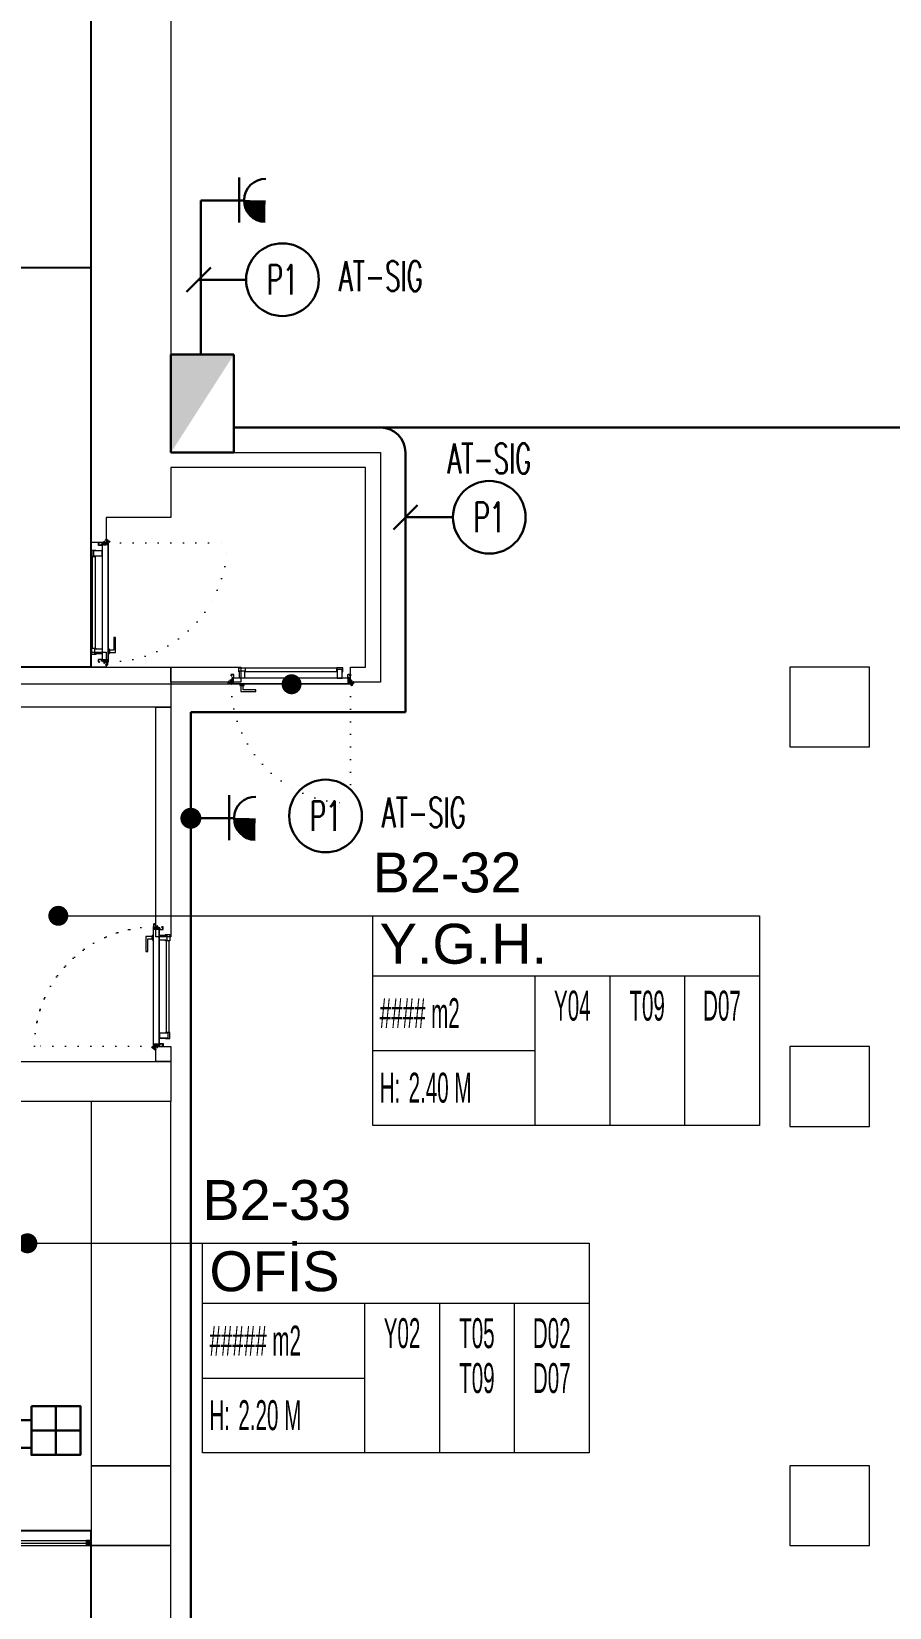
# Model space of a CAD drawing. Header units: metres. Extents: x -13194 to 152406, y -14653 to 29421.
# Drawn here: x 9080 to 9940, y 1538 to 3117 of the extents above; entities that cross this region are included whole.
import ezdxf
from ezdxf.enums import TextEntityAlignment as Align

# ---------------------------------------------------------------- set-up
doc = ezdxf.new("R2010")
doc.units = ezdxf.units.M
doc.header["$LTSCALE"] = 100
doc.header["$MEASUREMENT"] = 0
doc.linetypes.add('DOT2', pattern=[0.125, 0, -0.125])
doc.linetypes.add('HIDDEN', pattern=[0.375, 0.25, -0.125])
doc.layers.get('0').update_dxf_attribs({"color": 9, "lineweight": 9})
for name, color, linetype, lineweight in [('00', 9, 'Continuous', 9), ('01', 9, 'Continuous', 9), ('06D', 9, 'Continuous', 9), ('10', 9, 'Continuous', 9), ('14', 9, 'Continuous', 9), ('15', 9, 'Continuous', 9), ('20', 9, 'DOT2', 9), ('21_mahal200', 9, 'Continuous', 9), ('30H', 8, 'Continuous', 9), ('E-AYDINLATMA VE PRİZ PANOSU', 7, 'Continuous', 30), ('E-DUVARA MONTE PRİZ KUTUSU', 7, 'Continuous', 30), ('E-ETANŞ PRİZ', 7, 'Continuous', 30), ('E-KABLO', 7, 'Continuous', 30), ('E-LINYE', 7, 'Continuous', 30)]:
    doc.layers.add(name, color=color, linetype=linetype, lineweight=lineweight)
doc.styles.add('Arial', font='arial.ttf', dxfattribs={"height": 2.5})
doc.styles.add('E-YAZI', font='txttw.shx')
doc.styles.add('MuuM_TEXT-STANDART', font='ARIALN.TTF')
doc.dimstyles.new('MuuM_DIM200', dxfattribs={"dimscale": 20, "dimtxt": 2, "dimasz": 1, "dimexe": 1, "dimexo": 1, "dimgap": 1, "dimtad": 1, "dimdec": 1, "dimrnd": 0.5, "dimdsep": 46, "dimtxsty": 'MuuM_TEXT-STANDART', "dimblk": 'ARCHTICK', "dimcen": 0, "dimdle": 0.15, "dimclrd": 256, "dimclre": 256, "dimclrt": 256, "dimadec": 0, "dimazin": 0, "dimtfac": 5, "dimtdec": 1, "dimtix": 1, "dimtmove": 2, "dimatfit": 3, "dimldrblk": 'DOT', "dimfxl": 3, "dimfxlon": 1, "dimtolj": 1, "dimlwd": -1, "dimlwe": -1, "dimarcsym": 0})

# ---------------------------------------------------------------- blocks, each defined once
blk = doc.blocks.new('10_DUVARA MONTE PRİZ KUTUSU')
at = {"layer": 'E-DUVARA MONTE PRİZ KUTUSU', "color": 4}
for p, q in [((0, 24.5), (0, -24.5)), ((24.5, 0), (-24.5, 0))]:
    blk.add_line(p, q, dxfattribs=at)
blk.add_lwpolyline([(-24.5, -24.5), (24.5, -24.5), (24.5, 24.5), (-24.5, 24.5)], close=True, dxfattribs=at)
blk = doc.blocks.new('100_ETANŞ PRİZ')
at = {"layer": 'E-ETANŞ PRİZ', "color": 4}
for p, q in [((-1.223, 2.136), (1.279, 2.136)), ((0, 2.4), (0, 0))]:
    blk.add_line(p, q, dxfattribs=at)
at = {"layer": 'E-ETANŞ PRİZ', "color": 4, "const_width": 1.2}
blk.add_lwpolyline([(0.01, 3, -0.414214), (-0.6, 3.59)], format="xyb", dxfattribs=at)
at = {"layer": 'E-ETANŞ PRİZ', "color": 4}
blk.add_arc((0, 3.6), 1.2, 180.75513, 0.75513, dxfattribs=at)
blk = doc.blocks.new('100_AYDINLATMA VE PRİZ PANOSU')
at = {"layer": 'E-AYDINLATMA VE PRİZ PANOSU', "color": 4}
for p, q in [((-3.072, 3.948), (3.072, 3.948)), ((-3.072, 0), (-3.072, 3.948)), ((3.072, 3.948), (3.072, 0)), ((3.072, 0), (-3.072, 0))]:
    blk.add_line(p, q, dxfattribs=at)
blk.add_solid([(3.072, 0), (-3.072, 0), (-3.072, 3.948)], dxfattribs=at)
blk = doc.blocks.new('p-kolon_80x80')
blk.add_lwpolyline([(-40, -40), (40, -40), (40, 40), (-40, 40)], close=True)
blk = doc.blocks.new('2.bod.sitatik')
at = {"layer": '01'}
blk.add_lwpolyline([(8420, -6500), (8420, -6500), (8420, -6460), (8420, -6150), (9220, -6150), (9220, -6190), (8470, -6190), (8470, -6460), (9015, -6460), (9015, -6545), (9220, -6545), (9220, -6585), (8975, -6585), (8975, -6500), (8470, -6500), (8470, -6585), (8420, -6585), (8420, -6500)], dxfattribs=at)
for p in [(9880, -6190), (9880, -6570), (9180, -6990), (9880, -6990)]:
    blk.add_blockref('p-kolon_80x80', p, dxfattribs=at)
blk = doc.blocks.new('p-işyeri')
at = {"color": 0, "const_width": 2}
blk.add_lwpolyline([(200, 0), (200, 700), (-200, 700), (-200, 0)], close=True, dxfattribs=at)
blk = doc.blocks.new('*U19')
at = {"ltscale": 15}
for p, q in [((-25, 1), (-26, 0)), ((-25, -1), (-26, 0)), ((-23, 1), (-25, 1)), ((-23, 1), (-23, -2)), ((-21, -3), (-18, 3)), ((-21, -3), (-18, 3)), ((-20, -3), (-17, 3)), ((-20, -3), (-16, 3)), ((-18, -3), (-15, 3)), ((-18, -3), (-15, 3)), ((-18, 1), (-18, 2)), ((-17, -3), (-14, 3)), ((-17, -3), (-13, 3)), ((-17, 1), (-17, 2)), ((-15, -3), (-12, 3)), ((-15, -3), (-12, 3)), ((-15, 1), (-15, 2)), ((-14, -3), (-11, 3)), ((-14, -3), (-10, 3)), ((-14, 1), (-14, 2)), ((-12, -3), (-9, 3)), ((-12, -3), (-9, 3)), ((-12, 1), (-12, 2)), ((-11, -3), (-8, 3)), ((-11, -3), (-7, 3)), ((-11, 1), (-11, 2)), ((-9, -3), (-6, 3)), ((-9, -3), (-6, 3)), ((-9, 1), (-9, 2)), ((-8, -3), (-4, 3)), ((-8, -3), (-5, 3)), ((-8, 1), (-8, 2)), ((-6, -3), (-3, 3)), ((-6, -3), (-3, 3)), ((-6, 1), (-6, 2)), ((-5, -3), (-1, 3)), ((-5, -3), (-2, 3)), ((-5, 1), (-5, 2)), ((-3, 1), (-3, 2)), ((0, 4), (-2, 1)), ((-2, 1), (-2, 2)), ((0, 0), (-1, 0)), ((-25, -1), (-23, -2)), ((-9, -2), (-23, -2)), ((-21, -3), (-21, -2)), ((-20, -3), (-19, -2)), ((-20, -2), (-19, -2)), ((-19, -2), (-18, -2)), ((-18, -3), (-18, -2)), ((-17, -3), (-16, -2)), ((-17, -2), (-16, -2)), ((-16, -2), (-15, -2)), ((-15, -3), (-15, -2)), ((-14, -3), (-13, -2)), ((-14, -2), (-13, -2)), ((-13, -2), (-12, -2)), ((-12, -3), (-12, -2)), ((-11, -3), (-10, -2)), ((-11, -2), (-10, -2)), ((-10, -2), (-9, -2)), ((-9, -3), (-9, -2)), ((-8, -2), (-7, -2)), ((-8, -3), (-7, -2)), ((-7, -2), (-6, -2)), ((-6, -3), (-6, -2)), ((-5, -2), (-4, -2)), ((-5, -3), (-4, -2)), ((-4, -2), (-2, -2)), ((0, -4), (-2, -2)), ((0, 0), (-1, 0))]:
    blk.add_line(p, q, dxfattribs=at)
for p, q in [((-7, 1), (-23, 1)), ((-17, 1), (-19, 1)), ((-16, 1), (-17, 1)), ((-14, 1), (-16, 1)), ((-13, 1), (-14, 1)), ((-11, 1), (-13, 1)), ((-10, 1), (-11, 1)), ((-8, 1), (-10, 1)), ((-7, 1), (-8, 1)), ((-5, 1), (-7, 1)), ((-4, 1), (-5, 1)), ((-2, 1), (-4, 1)), ((-2, 1), (-2, 1)), ((0, 0), (0, 4)), ((-2, -2), (-2, -2)), ((0, 0), (0, -4))]:
    blk.add_line(p, q)
for centre, radius, start, end in [((-26, 4), 3.92, 274.361, 322.1025), ((-26, -4), 3.92, 37.8975, 85.639), ((-18, 3), 0.0971, 330.3204, 150.3204), ((-17, 3), 0.0971, 330.3204, 150.3204), ((-15, 3), 0.0971, 330.3204, 150.3204), ((-14, 3), 0.0971, 330.3204, 150.3204), ((-12, 3), 0.0971, 330.3204, 150.3204), ((-11, 3), 0.0971, 330.3204, 150.3204), ((-9, 3), 0.0971, 330.3204, 150.3204), ((-8, 3), 0.0971, 330.3204, 150.3204), ((-6, 3), 0.0971, 330.3204, 150.3204), ((-5, 3), 0.0971, 330.3204, 150.3204), ((-3, 3), 0.0971, 330.3204, 150.3204), ((-2, 3), 0.0971, 330.3204, 150.3204), ((-1, 0), 0.486, 90, 270), ((0, 4), 0.25, 0, 150.0864), ((-21, -3), 0.0971, 150.3204, 330.3204), ((-20, -3), 0.0971, 150.3204, 330.3204), ((-18, -3), 0.0971, 150.3204, 330.3204), ((-17, -3), 0.0971, 150.3204, 330.3204), ((-15, -3), 0.0971, 150.3204, 330.3204), ((-14, -3), 0.0971, 150.3204, 330.3204), ((-12, -3), 0.0971, 150.3204, 330.3204), ((-11, -3), 0.0971, 150.3204, 330.3204), ((-9, -3), 0.0971, 150.3204, 330.3204), ((-8, -3), 0.0971, 150.3204, 330.3204), ((-6, -3), 0.0971, 150.3204, 330.3204), ((-5, -3), 0.0971, 150.3204, 330.3204), ((0, -4), 0.25, 209.9136, 0)]:
    blk.add_arc(centre, radius, start, end, dxfattribs=at)
blk = doc.blocks.new('conta')
at = {"ltscale": 10}
for p, q in [((-2649.9, 5345.5), (-2649.8, 5345.6)), ((-2649.9, 5344.5), (-2649.8, 5344.3)), ((-2649.8, 5344.3), (-2649.7, 5344.3)), ((-2649.7, 5345.4), (-2649.3, 5345.4)), ((-2649.2, 5345.4), (-2649.1, 5345.5)), ((-2649, 5344), (-2648.8, 5343.8)), ((-2648.9, 5344.1), (-2648.7, 5343.9)), ((-2648.8, 5345.1), (-2648.6, 5345.3)), ((-2648.8, 5344.9), (-2648.6, 5345.2)), ((-2648.6, 5345.3), (-2648.6, 5345.3)), ((-2648.7, 5343.8), (-2648.7, 5343.8))]:
    blk.add_line(p, q, dxfattribs=at)
for centre, radius, start, end in [((-2649.8, 5345.5), 0.05, 140.6345, 188.9372), ((-2653, 5345), 3.19, 350.4674, 8.9372), ((-2649.9, 5344.5), 0.02, 170.4674, 213.7451), ((-2649.7, 5345.6), 0.0696, 22.2428, 159.258), ((-2650.9, 5345), 1.24, 340.3382, 16.7772), ((-2649.7, 5344.6), 0.03, 160.3382, 273.2666), ((-2649.7, 5345.4), 0.03, 90, 196.7772), ((-2649.6, 5341.5), 3.01, 80.4362, 93.2666), ((-2649.3, 5345.5), 0.05, 270, 303.0062), ((-2649.2, 5344.1), 0.231, 353.9571, 81.9004), ((-2649.1, 5345.5), 0.03, 4.7972, 123.0062), ((-2649.1, 5344.5), 0.03, 260.4362, 338.7066), ((-2651.2, 5344.8), 2.33, 7.5897, 18.7951), ((-2649, 5345.6), 0.05, 18.7951, 42.1429), ((-2650.2, 5345), 1.27, 338.7066, 23.0418), ((-2648.9, 5344.1), 0.1, 173.9571, 217.2653), ((-2648.8, 5345.1), 0.05, 187.5897, 322.7347), ((-2658.2, 5345.2), 9.36, 353.6857, 357.8537), ((-2648.8, 5344.2), 0.1, 173.6857, 217.2653), ((-2648.8, 5344.8), 0.05, 142.7347, 180.2669), ((-2648.7, 5343.8), 0.05, 307.2653, 37.2653), ((-2648.6, 5345.3), 0.05, 52.7347, 142.7347), ((-2648.6, 5345.3), 0.05, 322.7347, 52.7347), ((-2648.7, 5343.8), 0.05, 217.2653, 307.2653)]:
    blk.add_arc(centre, radius, start, end, dxfattribs=at)
for points, knots in [([(-2649, 5345.6), (-2649, 5345.6), (-2649.1, 5345.7), (-2649.2, 5345.4), (-2649.3, 5345.7), (-2649.4, 5345.5), (-2649.5, 5345.7), (-2649.6, 5345.5), (-2649.7, 5345.6), (-2649.7, 5345.6)], [0.0086373, 0.0086373, 0.0086373, 0.0086373, 0.1097304, 0.3133405, 0.4430081, 0.5658764, 0.7165186, 0.8527974, 0.9648495, 0.9648495, 0.9648495, 0.9648495]), ([(-2649.7, 5344.3), (-2649.7, 5344.3), (-2649.7, 5344.5), (-2649.6, 5344.3), (-2649.3, 5344.4), (-2649.2, 5344.4), (-2649.2, 5344.4)], [0, 0, 0, 0, 0.1008757, 0.3841126, 0.5436166, 0.6906785, 0.6906785, 0.6906785, 0.6906785])]:
    blk.add_open_spline(points, degree=3, knots=knots, dxfattribs=at)
blk = doc.blocks.new('p-yn_sackasa')
at = {"layer": '10', "linetype": 'Continuous'}
for p, q in [((-2.2, 0), (-2.2, -0.2)), ((0, 6.9), (0, 6.2)), ((0, 6.2), (0, 6.9)), ((0.1, 6.9), (0.1, 6.2)), ((0.2, 6.9), (0.2, 6.2)), ((2.7, 7.2), (0.3, 7.2)), ((2.7, 7.2), (0.3, 7.2)), ((2.7, 7), (0.3, 7)), ((0.3, 7), (2.7, 7)), ((0.3, 6.1), (0.8, 6.1)), ((0.7, 6), (0.3, 6)), ((0.3, 5.9), (0.7, 5.9)), ((0.8, 5.9), (0.3, 5.9)), ((0.7, 5.9), (0.7, 6)), ((0.7, -0.7), (0.7, 2.3)), ((0.7, -0.7), (0.7, 2.3)), ((0.8, 5.9), (0.8, 6.1)), ((0.8, -0.7), (0.8, 2.3)), ((0.8, -0.7), (0.8, 2.3)), ((0.9, 2.3), (1, 2.3)), ((0.9, 2.3), (0.9, 2.3)), ((1, 2.5), (1, 2.4)), ((1, 2.5), (1, 2.5)), ((1.1, 2.5), (1.1, 3.7)), ((1.1, 2.5), (1.1, 3.7)), ((1.3, 3.7), (1.3, 2.5)), ((1.3, 2.5), (1.3, 3.7)), ((2.5, 4), (1.4, 4)), ((1.4, 4), (2.5, 4)), ((1.4, 3.8), (2.5, 3.8)), ((2.5, 3.8), (1.4, 3.8)), ((2.5, 3.4), (2.6, 3.7)), ((2.6, 3.7), (2.5, 3.4)), ((2.7, 3.6), (2.6, 3.3)), ((2.7, 3.6), (2.6, 3.3)), ((2.8, 3.3), (2.8, 6.9)), ((2.8, 3.3), (2.8, 6.9)), ((2.9, 3.3), (2.9, 6.9)), ((2.9, 3.3), (2.9, 6.9)), ((-2.9, -1.7), (-2.9, -0.3)), ((-2.9, -0.3), (-2.9, -1.7)), ((-2.8, -0.3), (-2.8, -1.7)), ((-2.8, -0.3), (-2.8, -1.7)), ((-2.2, 0), (-2.7, 0)), ((-2.2, 0), (-2.7, 0)), ((-2.2, -0.1), (-2.7, -0.1)), ((-2.2, -0.2), (-2.7, -0.2)), ((1, -1.8), (-2.7, -1.8)), ((1, -1.9), (-2.7, -1.9)), ((-2.7, -2), (1, -2)), ((1, -2), (-2.7, -2)), ((-2.2, -0.1), (-2.2, 0)), ((0.9, -0.8), (1, -0.8)), ((0.9, -0.8), (0.9, -0.8)), ((1, -0.9), (1, -0.9)), ((1, -0.9), (1, -0.9)), ((1.1, -1), (1.1, -1.7)), ((1.1, -1), (1.1, -1.7)), ((1.3, -1), (1.3, -1.7)), ((1.3, -1), (1.3, -1.7))]:
    blk.add_line(p, q, dxfattribs=at)
for points in [[(0.1, 2.1), (0.7, 2.1), (0.7, -0.5), (0.1, -0.5)], [(0.1, 2.1), (0.4, 2.1), (0.4, -0.5), (0.1, -0.5)]]:
    blk.add_lwpolyline(points, close=True, dxfattribs=at)
for centre, radius, start, end in [((0.3, 6.9), 0.249, 90, 180), ((0.3, 6.9), 0.261, 90, 180), ((0.3, 6.2), 0.249, 181.345, 271.3502), ((0.3, 6.2), 0.261, 180, 270), ((0.3, 6.9), 0.122, 90, 180), ((0.3, 6.2), 0.122, 180, 270), ((0.3, 6.9), 0.11, 90, 180), ((0.3, 6.2), 0.11, 180, 270), ((0.9, 2.3), 0.206, 63.2169, 180), ((0.9, 2.3), 0.219, 63.2153, 180), ((0.9, 2.3), 0.0801, 63.215, 180), ((0.9, 2.3), 0.0674, 63.2144, 180), ((1, 2.5), 0.219, 243.2148, 0), ((1, 2.5), 0.0801, 243.2203, 0), ((1, 2.5), 0.206, 243.2197, 0), ((1, 2.5), 0.0674, 243.2129, 0), ((1.4, 3.7), 0.24, 90, 180), ((1.4, 3.7), 0.253, 90, 180), ((1.4, 3.7), 0.114, 90, 180), ((1.4, 3.7), 0.101, 90, 180), ((2.5, 3.7), 0.249, 342.8613, 90), ((2.5, 3.7), 0.261, 342.8602, 90), ((2.5, 3.7), 0.122, 342.8607, 90), ((2.5, 3.7), 0.11, 342.8621, 90), ((2.7, 3.3), 0.232, 162.8601, 0), ((2.7, 3.3), 0.219, 162.8613, 0), ((2.7, 3.3), 0.0927, 162.8605, 0), ((2.7, 3.3), 0.0801, 162.8624, 0), ((2.7, 6.9), 0.249, 0, 90), ((2.7, 6.9), 0.261, 0, 90), ((2.7, 6.9), 0.122, 0, 90), ((2.7, 6.9), 0.11, 0, 90), ((-2.7, -0.3), 0.24, 90, 180), ((-2.7, -0.3), 0.253, 90, 180), ((-2.7, -1.7), 0.24, 180, 270), ((-2.7, -1.7), 0.253, 180, 270), ((-2.7, -0.3), 0.114, 90, 180), ((-2.7, -0.3), 0.101, 90, 180), ((-2.7, -1.7), 0.114, 180, 270), ((-2.7, -1.7), 0.101, 180, 270), ((0.9, -0.7), 0.206, 180, 296.7851), ((0.9, -0.7), 0.219, 180, 296.785), ((0.9, -0.7), 0.0674, 180, 180.5245), ((0.9, -0.7), 0.0801, 180, 296.785), ((0.9, -0.7), 0.0674, 180, 296.7871), ((1, -1), 0.219, 0, 116.7854), ((1, -1), 0.206, 0, 116.7836), ((1, -1), 0.0801, 0, 116.7811), ((1, -1), 0.0674, 0, 116.7871), ((1, -1.7), 0.114, 270, 0), ((1, -1.7), 0.24, 270, 0), ((1, -1.7), 0.101, 270, 0), ((1, -1.7), 0.253, 270, 0)]:
    blk.add_arc(centre, radius, start, end, dxfattribs=at)
at = {"layer": '10', "xscale": 0.0842696629213483, "yscale": 0.0842696629213483, "zscale": 0.0842696629213483}
blk.add_blockref('*U19', (1, 1.3), dxfattribs=at)
at = {"layer": '14', "xscale": -0.7887640449438696, "yscale": 0.7887640449438696, "zscale": 0.7887640449438204, "rotation": 90}
blk.add_blockref('conta', (4217.8, -2086.4), dxfattribs=at)
blk = doc.blocks.new('*U497')
at = {"layer": '06D'}
for points in [[(8.5, 9.6), (7.9, 9.6), (7.9, 13.6, -0.414214), (8.2, 13.9), (13.7, 13.9, -0.414214), (14.1, 13.6), (14.1, 9.6), (13.5, 9.6)], [(111.5, 9.6), (112.1, 9.6), (112.1, 13.6, 0.414214), (111.7, 13.9), (106.2, 13.9, 0.414214), (105.9, 13.6), (105.9, 9.6), (106.5, 9.6)]]:
    blk.add_lwpolyline(points, format="xyb", dxfattribs=at)
for points in [[(8.5, 10.9), (13.5, 10.9), (13.5, 3.4), (8.5, 3.4)], [(105.9, 13.3), (14.1, 13.3), (14.1, 10.2), (105.9, 10.2)], [(111.5, 12.1), (106.5, 12.1), (106.5, 3.4), (111.5, 3.4)]]:
    blk.add_lwpolyline(points, close=True, dxfattribs=at)
for points in [[(8.8, -2.6), (8.8, -3.8), (13.2, -3.8), (13.2, -2.6), (8.8, -2.6)], [(9.9, -3.8), (9.9, -10.1), (24.9, -10.1), (24.9, -8.2), (12.1, -8.2), (12.1, -8.2), (12.1, -3.8), (9.9, -3.8)]]:
    blk.add_lwpolyline(points, dxfattribs=at)
at = {"layer": '10', "ltscale": 10}
for p, q in [((1, 0.7), (2, 1.3)), ((1, 0.7), (2, 1.3)), ((2, 0.3), (1, 0.3)), ((2, 0.3), (1, 0.3)), ((2, 0.1), (1, 0.1)), ((2, 0.1), (1, 0.1)), ((2, 1.8), (2, 1.3)), ((2.3, 1.8), (2, 1.8)), ((2, 1.8), (2, 1.3)), ((2.3, 1.8), (2, 1.8)), ((2, 1.3), (2, -0.2)), ((2, 1.3), (2, -0.2)), ((2.3, -2.2), (2.3, 3.3)), ((2.3, 1.3), (2.3, 1.8)), ((2.3, 1.3), (2.3, 1.8)), ((2.3, -0.2), (2.3, 1.3)), ((2.3, -0.2), (2.3, 1.3)), ((117.6, 3.4), (2.4, 3.4)), ((2.4, -2.3), (2.4, 3.2)), ((117.5, 3.3), (2.5, 3.3)), ((117.5, -2.3), (117.5, 3.2)), ((117.7, -2.2), (117.7, 3.3)), ((117.7, 1.8), (117.7, 0.3)), ((118, 1.8), (117.7, 1.8)), ((117.7, 0.3), (117.7, -0.2)), ((118, 0.3), (118, 1.8)), ((118, 1.5), (119, 1.5)), ((118, 1.3), (119, 1.3)), ((119, 0.9), (118, 0.3)), ((118, -0.2), (118, 0.3)), ((0.3, -2.5), (0.3, -2.3)), ((0.4, -2.2), (2.2, -2.2)), ((0.4, -2.4), (0.4, -2.4)), ((119.6, -2.6), (0.4, -2.6)), ((119.5, -2.4), (0.5, -2.4)), ((0.5, -2.4), (2.3, -2.4)), ((2, -0.2), (2.3, -0.2)), ((2, -0.2), (2.3, -0.2)), ((119.5, -2.4), (117.6, -2.4)), ((117.7, -0.2), (118, -0.2)), ((119.6, -2.2), (117.7, -2.2)), ((119.5, -2.4), (119.5, -2.4)), ((119.7, -2.5), (119.7, -2.3)), ((120.8, -2), (120.8, -2.4)), ((120.8, -2), (120.8, -2.4)), ((121.1, -2), (121.1, -2.4)), ((121.1, -2), (121.1, -2.4)), ((121.2, -2.2), (121.1, -2.2)), ((121.2, -2.2), (121.1, -2.2)), ((121.2, -2.2), (121.2, -2.3)), ((121.2, -2.2), (121.2, -2.3)), ((121.6, -2.7), (121.7, -2.6)), ((121.6, -2.7), (121.7, -2.6))]:
    blk.add_line(p, q, dxfattribs=at)
blk.add_circle((120.9, -3.3), 0.843, dxfattribs=at)
blk.add_circle((120.9, -3.3), 0.843, dxfattribs=at)
for centre, radius, start, end in [((2.4, 3.3), 0.141, 104.9271, 165.0729), ((117.5, 3.2), 0.05, 0, 90), ((117.6, 3.3), 0.1, 0, 90), ((0.4, -2.3), 0.1, 90, 180), ((0.4, -2.5), 0.1, 180, 270), ((0.5, -2.4), 0.005, 180, 270), ((0.5, -2.4), 0.005, 90, 180), ((2.2, -2.2), 0.05, 270, 0), ((2.3, -2.3), 0.1, 270, 0), ((117.6, -2.3), 0.1, 180, 270), ((117.7, -2.2), 0.05, 180, 270), ((119.5, -2.4), 0.005, 270, 360), ((119.5, -2.4), 0.005, 0, 90), ((119.6, -2.3), 0.1, 0, 90), ((119.6, -2.5), 0.1, 270, 0), ((120.4, -2.3), 0.302, 285.5524, 60.0315), ((120.4, -2.3), 0.302, 285.5524, 60.0315), ((120.4, -2.3), 0.428, 336.352, 37.621), ((120.4, -2.3), 0.428, 336.352, 37.621), ((120.9, -3.3), 1.01, 39.4092, 74.2861), ((120.9, -3.3), 1.01, 39.4092, 74.2861)]:
    blk.add_arc(centre, radius, start, end, dxfattribs=at)
at = {"layer": '20'}
blk.add_lwpolyline([(119.7, -2.4), (119.7, -121.8, -0.414214), (0.3, -2.4, 1)], format="xyb", dxfattribs=at)
blk.add_blockref('p-yn_sackasa', (0, 0))
at = {"xscale": -1}
blk.add_blockref('p-yn_sackasa', (120, 0), dxfattribs=at)
blk = doc.blocks.new('*U495')
at = {"layer": '06D'}
for points in [[(110.1, 4.8), (110.1, 11), (95.1, 11), (95.1, 9.1), (107.9, 9.1), (107.9, 9.1), (107.9, 4.8), (110.1, 4.8)], [(111.2, 3.5), (111.2, 4.8), (106.8, 4.8), (106.8, 3.5), (111.2, 3.5)]]:
    blk.add_lwpolyline(points, dxfattribs=at)
for points in [[(8.5, -8.6), (7.9, -8.6), (7.9, -12.6, 0.414214), (8.2, -13), (13.7, -13, 0.414214), (14.1, -12.6), (14.1, -8.6), (13.5, -8.6)], [(111.5, -8.6), (112.1, -8.6), (112.1, -12.6, -0.414214), (111.7, -13), (106.2, -13, -0.414214), (105.9, -12.6), (105.9, -8.6), (106.5, -8.6)]]:
    blk.add_lwpolyline(points, format="xyb", dxfattribs=at)
for points in [[(8.5, -11.1), (13.5, -11.1), (13.5, -2.5), (8.5, -2.5)], [(14.1, -12.4), (105.9, -12.4), (105.9, -9.2), (14.1, -9.2)], [(111.5, -10), (106.5, -10), (106.5, -2.5), (111.5, -2.5)]]:
    blk.add_lwpolyline(points, close=True, dxfattribs=at)
at = {"layer": '10', "ltscale": 10}
for p, q in [((-1.6, 3.7), (-1.7, 3.6)), ((-1.6, 3.7), (-1.7, 3.6)), ((-1.2, 3.1), (-1.2, 3.2)), ((-1.2, 3.1), (-1.2, 3.2)), ((-1.2, 3.1), (-1.1, 3.1)), ((-1.2, 3.1), (-1.1, 3.1)), ((-1.1, 3), (-1.1, 3.4)), ((-1.1, 3), (-1.1, 3.4)), ((-0.8, 3), (-0.8, 3.4)), ((-0.8, 3), (-0.8, 3.4)), ((0.3, 3.4), (0.3, 3.3)), ((0.4, 3.5), (119.6, 3.5)), ((0.4, 3.4), (0.4, 3.3)), ((0.4, 3.2), (2.2, 3.2)), ((0.5, 3.4), (119.5, 3.4)), ((0.5, 3.3), (2.3, 3.3)), ((1, 0), (2, 0.7)), ((2, 1.1), (2, 0.7)), ((2.3, 1.1), (2, 1.1)), ((2, 0.7), (2, -0.8)), ((2.3, 3.1), (2.3, -2.4)), ((2.3, 0.7), (2.3, 1.1)), ((2.3, -0.8), (2.3, 0.7)), ((2.4, 3.2), (2.4, -2.3)), ((117.5, 3.2), (117.5, -2.3)), ((119.5, 3.3), (117.6, 3.3)), ((119.6, 3.2), (117.7, 3.2)), ((117.7, 3.1), (117.7, -2.4)), ((117.7, 1.1), (117.7, -0.4)), ((118, 1.1), (117.7, 1.1)), ((117.7, 1.1), (117.7, -0.4)), ((118, 1.1), (117.7, 1.1)), ((118, -0.4), (118, 1.1)), ((118, -0.4), (118, 1.1)), ((118, 0.9), (119, 0.9)), ((118, 0.9), (119, 0.9)), ((118, 0.7), (119, 0.7)), ((118, 0.7), (119, 0.7)), ((119, 0.3), (118, -0.4)), ((119, 0.3), (118, -0.4)), ((119.5, 3.4), (119.5, 3.3)), ((119.7, 3.4), (119.7, 3.3)), ((2, -0.4), (1, -0.4)), ((2, -0.6), (1, -0.6)), ((2, -0.8), (2.3, -0.8)), ((2.4, -2.5), (117.6, -2.5)), ((2.5, -2.3), (117.5, -2.3)), ((117.7, -0.4), (117.7, -0.8)), ((117.7, -0.4), (117.7, -0.8)), ((117.7, -0.8), (118, -0.8)), ((117.7, -0.8), (118, -0.8)), ((118, -0.8), (118, -0.4)), ((118, -0.8), (118, -0.4))]:
    blk.add_line(p, q, dxfattribs=at)
blk.add_circle((-0.9, 4.2), 0.843, dxfattribs=at)
blk.add_circle((-0.9, 4.2), 0.843, dxfattribs=at)
for centre, radius, start, end in [((-0.9, 4.2), 1.01, 219.4092, 254.2861), ((-0.9, 4.2), 1.01, 219.4092, 254.2861), ((-0.4, 3.2), 0.428, 156.352, 217.621), ((-0.4, 3.2), 0.428, 156.352, 217.621), ((-0.4, 3.2), 0.302, 105.5524, 240.0315), ((-0.4, 3.2), 0.302, 105.5524, 240.0315), ((0.4, 3.4), 0.1, 90, 180), ((0.4, 3.3), 0.1, 180, 270), ((0.5, 3.4), 0.005, 90, 180), ((0.5, 3.3), 0.005, 180, 270), ((2.2, 3.1), 0.05, 0, 90), ((2.3, 3.2), 0.1, 0, 90), ((117.6, 3.2), 0.1, 90, 180), ((117.7, 3.1), 0.05, 90, 180), ((119.5, 3.4), 0.005, 0, 90), ((119.5, 3.3), 0.005, 270, 0), ((119.6, 3.4), 0.1, 0, 90), ((119.6, 3.3), 0.1, 270, 0), ((2.4, -2.4), 0.1, 180, 270), ((2.5, -2.3), 0.05, 180, 270), ((117.6, -2.3), 0.141, 284.9271, 345.0729)]:
    blk.add_arc(centre, radius, start, end, dxfattribs=at)
at = {"layer": '20'}
blk.add_lwpolyline([(0.3, 3.4), (0.3, 122.8, -0.414214), (119.7, 3.4, 1)], format="xyb", dxfattribs=at)
at = {"xscale": -1, "rotation": 180}
blk.add_blockref('p-yn_sackasa', (0, 1), dxfattribs=at)
at = {"rotation": 180}
blk.add_blockref('p-yn_sackasa', (120, 1), dxfattribs=at)
blk = doc.blocks.new('*U496')
at = {"layer": '06D'}
for points in [[(8.5, 9.6), (7.9, 9.6), (7.9, 13.6, -0.414214), (8.2, 13.9), (13.7, 13.9, -0.414214), (14.1, 13.6), (14.1, 9.6), (13.5, 9.6)], [(111.5, 9.6), (112.1, 9.6), (112.1, 13.6, 0.414214), (111.7, 13.9), (106.2, 13.9, 0.414214), (105.9, 13.6), (105.9, 9.6), (106.5, 9.6)]]:
    blk.add_lwpolyline(points, format="xyb", dxfattribs=at)
for points in [[(8.5, 10.9), (13.5, 10.9), (13.5, 3.4), (8.5, 3.4)], [(105.9, 13.3), (14.1, 13.3), (14.1, 10.2), (105.9, 10.2)], [(111.5, 12.1), (106.5, 12.1), (106.5, 3.4), (111.5, 3.4)]]:
    blk.add_lwpolyline(points, close=True, dxfattribs=at)
for points in [[(8.8, -2.6), (8.8, -3.8), (13.2, -3.8), (13.2, -2.6), (8.8, -2.6)], [(9.9, -3.8), (9.9, -10.1), (24.9, -10.1), (24.9, -8.2), (12.1, -8.2), (12.1, -8.2), (12.1, -3.8), (9.9, -3.8)]]:
    blk.add_lwpolyline(points, dxfattribs=at)
at = {"layer": '10', "ltscale": 10}
for p, q in [((1, 0.7), (2, 1.3)), ((1, 0.7), (2, 1.3)), ((2, 0.3), (1, 0.3)), ((2, 0.3), (1, 0.3)), ((2, 0.1), (1, 0.1)), ((2, 0.1), (1, 0.1)), ((2, 1.8), (2, 1.3)), ((2.3, 1.8), (2, 1.8)), ((2, 1.8), (2, 1.3)), ((2.3, 1.8), (2, 1.8)), ((2, 1.3), (2, -0.2)), ((2, 1.3), (2, -0.2)), ((2.3, -2.2), (2.3, 3.3)), ((2.3, 1.3), (2.3, 1.8)), ((2.3, 1.3), (2.3, 1.8)), ((2.3, -0.2), (2.3, 1.3)), ((2.3, -0.2), (2.3, 1.3)), ((117.6, 3.4), (2.4, 3.4)), ((2.4, -2.3), (2.4, 3.2)), ((117.5, 3.3), (2.5, 3.3)), ((117.5, -2.3), (117.5, 3.2)), ((117.7, -2.2), (117.7, 3.3)), ((117.7, 1.8), (117.7, 0.3)), ((118, 1.8), (117.7, 1.8)), ((117.7, 0.3), (117.7, -0.2)), ((118, 0.3), (118, 1.8)), ((118, 1.5), (119, 1.5)), ((118, 1.3), (119, 1.3)), ((119, 0.9), (118, 0.3)), ((118, -0.2), (118, 0.3)), ((0.3, -2.5), (0.3, -2.3)), ((0.4, -2.2), (2.2, -2.2)), ((0.4, -2.4), (0.4, -2.4)), ((119.6, -2.6), (0.4, -2.6)), ((119.5, -2.4), (0.5, -2.4)), ((0.5, -2.4), (2.3, -2.4)), ((2, -0.2), (2.3, -0.2)), ((2, -0.2), (2.3, -0.2)), ((119.5, -2.4), (117.6, -2.4)), ((117.7, -0.2), (118, -0.2)), ((119.6, -2.2), (117.7, -2.2)), ((119.5, -2.4), (119.5, -2.4)), ((119.7, -2.5), (119.7, -2.3)), ((120.8, -2), (120.8, -2.4)), ((120.8, -2), (120.8, -2.4)), ((121.1, -2), (121.1, -2.4)), ((121.1, -2), (121.1, -2.4)), ((121.2, -2.2), (121.1, -2.2)), ((121.2, -2.2), (121.1, -2.2)), ((121.2, -2.2), (121.2, -2.3)), ((121.2, -2.2), (121.2, -2.3)), ((121.6, -2.7), (121.7, -2.6)), ((121.6, -2.7), (121.7, -2.6))]:
    blk.add_line(p, q, dxfattribs=at)
blk.add_circle((120.9, -3.3), 0.843, dxfattribs=at)
blk.add_circle((120.9, -3.3), 0.843, dxfattribs=at)
for centre, radius, start, end in [((2.4, 3.3), 0.141, 104.9271, 165.0729), ((117.5, 3.2), 0.05, 0, 90), ((117.6, 3.3), 0.1, 0, 90), ((0.4, -2.3), 0.1, 90, 180), ((0.4, -2.5), 0.1, 180, 270), ((0.5, -2.4), 0.005, 180, 270), ((0.5, -2.4), 0.005, 90, 180), ((2.2, -2.2), 0.05, 270, 0), ((2.3, -2.3), 0.1, 270, 0), ((117.6, -2.3), 0.1, 180, 270), ((117.7, -2.2), 0.05, 180, 270), ((119.5, -2.4), 0.005, 270, 360), ((119.5, -2.4), 0.005, 0, 90), ((119.6, -2.3), 0.1, 0, 90), ((119.6, -2.5), 0.1, 270, 0), ((120.4, -2.3), 0.302, 285.5524, 60.0315), ((120.4, -2.3), 0.302, 285.5524, 60.0315), ((120.4, -2.3), 0.428, 336.352, 37.621), ((120.4, -2.3), 0.428, 336.352, 37.621), ((120.9, -3.3), 1.01, 39.4092, 74.2861), ((120.9, -3.3), 1.01, 39.4092, 74.2861)]:
    blk.add_arc(centre, radius, start, end, dxfattribs=at)
at = {"layer": '20'}
blk.add_lwpolyline([(119.7, -2.4), (119.7, -121.8, -0.414214), (0.3, -2.4, 1)], format="xyb", dxfattribs=at)
blk.add_blockref('p-yn_sackasa', (0, 0))
at = {"xscale": -1}
blk.add_blockref('p-yn_sackasa', (120, 0), dxfattribs=at)
blk = doc.blocks.new('prf-10x10')
blk.add_lwpolyline([(-5, -5), (5, -5), (5, 5), (-5, 5)], close=True)
at = {"color": 255}
blk.add_solid([(-5, -5), (5, -5), (-5, 5), (5, 5)], dxfattribs=at)
at = {"layer": '10'}
blk.add_point((0, 0), dxfattribs=at)
blk = doc.blocks.new('p-dog-ser-620')
at = {"layer": '06D'}
for points in [[(-620, 5), (-5, 5)], [(-620, 0), (-5, 0)]]:
    blk.add_lwpolyline(points, dxfattribs=at)
at = {"layer": '15'}
blk.add_lwpolyline([(-620, 2.5), (-5, 2.5)], dxfattribs=at)
at = {"layer": '10', "xscale": 0.5, "yscale": 0.5, "rotation": 90}
for p in [(-617.5, 2.5), (-460, 2.5), (-305, 2.5), (-155, 2.5), (-2.5, 2.5)]:
    blk.add_blockref('prf-10x10', p, dxfattribs=at)
blk = doc.blocks.new('*U402')
at = {"layer": '06D'}
for points in [[(8.8, 3.5), (8.8, 4.8), (13.2, 4.8), (13.2, 3.5), (8.8, 3.5)], [(9.9, 4.8), (9.9, 11), (24.9, 11), (24.9, 9.1), (12.1, 9.1), (12.1, 9.1), (12.1, 4.8), (9.9, 4.8)]]:
    blk.add_lwpolyline(points, dxfattribs=at)
for points in [[(8.5, -8.6), (7.9, -8.6), (7.9, -12.6, 0.414214), (8.2, -13), (13.7, -13, 0.414214), (14.1, -12.6), (14.1, -8.6), (13.5, -8.6)], [(111.5, -8.6), (112.1, -8.6), (112.1, -12.6, -0.414214), (111.7, -13), (106.2, -13, -0.414214), (105.9, -12.6), (105.9, -8.6), (106.5, -8.6)]]:
    blk.add_lwpolyline(points, format="xyb", dxfattribs=at)
for points in [[(8.5, -10), (13.5, -10), (13.5, -2.5), (8.5, -2.5)], [(105.9, -12.4), (14.1, -12.4), (14.1, -9.2), (105.9, -9.2)], [(111.5, -11.1), (106.5, -11.1), (106.5, -2.5), (111.5, -2.5)]]:
    blk.add_lwpolyline(points, close=True, dxfattribs=at)
at = {"layer": '10', "ltscale": 10}
for p, q in [((0.3, 3.4), (0.3, 3.3)), ((119.6, 3.5), (0.4, 3.5)), ((0.4, 3.4), (0.4, 3.3)), ((0.4, 3.2), (2.2, 3.2)), ((119.5, 3.4), (0.5, 3.4)), ((0.5, 3.3), (2.3, 3.3)), ((2, 0.9), (1, 0.9)), ((2, 0.9), (1, 0.9)), ((2, 0.7), (1, 0.7)), ((2, 0.7), (1, 0.7)), ((1, 0.3), (2, -0.4)), ((1, 0.3), (2, -0.4)), ((2, -0.4), (2, 1.1)), ((2, 1.1), (2.3, 1.1)), ((2, -0.4), (2, 1.1)), ((2, 1.1), (2.3, 1.1)), ((2.3, 3.1), (2.3, -2.4)), ((2.3, 1.1), (2.3, -0.4)), ((2.3, 1.1), (2.3, -0.4)), ((2.4, 3.2), (2.4, -2.3)), ((117.5, 3.2), (117.5, -2.3)), ((119.5, 3.3), (117.6, 3.3)), ((119.6, 3.2), (117.7, 3.2)), ((117.7, 3.1), (117.7, -2.4)), ((117.7, 1.1), (118, 1.1)), ((117.7, 0.7), (117.7, 1.1)), ((117.7, -0.8), (117.7, 0.7)), ((118, 1.1), (118, 0.7)), ((118, 0.7), (118, -0.8)), ((119, 0), (118, 0.7)), ((119.5, 3.4), (119.5, 3.3)), ((119.7, 3.4), (119.7, 3.3)), ((120.8, 3), (120.8, 3.4)), ((120.8, 3), (120.8, 3.4)), ((121.1, 3), (121.1, 3.4)), ((121.1, 3), (121.1, 3.4)), ((121.2, 3.1), (121.1, 3.1)), ((121.2, 3.1), (121.1, 3.1)), ((121.2, 3.1), (121.2, 3.2)), ((121.2, 3.1), (121.2, 3.2)), ((121.6, 3.7), (121.7, 3.6)), ((121.6, 3.7), (121.7, 3.6)), ((2, -0.8), (2, -0.4)), ((2, -0.8), (2, -0.4)), ((2.3, -0.8), (2, -0.8)), ((2.3, -0.8), (2, -0.8)), ((2.3, -0.4), (2.3, -0.8)), ((2.3, -0.4), (2.3, -0.8)), ((117.6, -2.5), (2.4, -2.5)), ((117.5, -2.3), (2.5, -2.3)), ((118, -0.8), (117.7, -0.8)), ((118, -0.4), (119, -0.4)), ((118, -0.6), (119, -0.6))]:
    blk.add_line(p, q, dxfattribs=at)
blk.add_circle((120.9, 4.2), 0.843, dxfattribs=at)
blk.add_circle((120.9, 4.2), 0.843, dxfattribs=at)
for centre, radius, start, end in [((0.4, 3.4), 0.1, 90, 180), ((0.4, 3.3), 0.1, 180, 270), ((0.5, 3.4), 0.005, 90, 180), ((0.5, 3.3), 0.005, 180, 270), ((2.2, 3.1), 0.05, 0, 90), ((2.3, 3.2), 0.1, 0, 90), ((117.6, 3.2), 0.1, 90, 180), ((117.7, 3.1), 0.05, 90, 180), ((119.5, 3.4), 0.005, 0, 90), ((119.5, 3.3), 0.005, 270, 0), ((119.6, 3.4), 0.1, 0, 90), ((119.6, 3.3), 0.1, 270, 0), ((120.4, 3.2), 0.302, 299.9685, 74.4476), ((120.4, 3.2), 0.302, 299.9685, 74.4476), ((120.4, 3.2), 0.428, 322.379, 23.648), ((120.4, 3.2), 0.428, 322.379, 23.648), ((120.9, 4.2), 1.01, 285.7139, 320.5908), ((120.9, 4.2), 1.01, 285.7139, 320.5908), ((2.4, -2.3), 0.141, 194.9271, 255.0729), ((117.5, -2.3), 0.05, 270, 0), ((117.6, -2.4), 0.1, 270, 0)]:
    blk.add_arc(centre, radius, start, end, dxfattribs=at)
at = {"layer": '20'}
blk.add_lwpolyline([(119.7, 3.4), (119.7, 122.8, 0.414214), (0.3, 3.4, -1)], format="xyb", dxfattribs=at)
at = {"xscale": -1, "rotation": 180}
blk.add_blockref('p-yn_sackasa', (0, 1), dxfattribs=at)
at = {"rotation": 180}
blk.add_blockref('p-yn_sackasa', (120, 1), dxfattribs=at)
blk = doc.blocks.new('_ArchTick')
at = {"color": 0, "linetype": 'ByBlock', "const_width": 0.15}
blk.add_lwpolyline([(-0.5, -0.5), (0.5, 0.5)], dxfattribs=at)
blk = doc.blocks.new('_Dot')
at = {"color": 0, "linetype": 'ByBlock', "lineweight": -2}
blk.add_line((-0.5, 0), (-1, 0), dxfattribs=at)
at = {"color": 0, "linetype": 'ByBlock', "const_width": 0.5}
blk.add_lwpolyline([(-0.25, 0, 1), (0.25, 0, 1)], format="xyb", close=True, dxfattribs=at)
blk = doc.blocks.new('0_roomno2')
blk.add_lwpolyline([(19.375, -10.5), (0, -10.5), (0, 0), (19.375, 0)], close=True)
for points in [[(0, -3), (19.375, -3)], [(8.125, -3), (8.125, -10.5)], [(11.875, -3), (11.875, -10.5)], [(15.625, -3), (15.625, -10.5)], [(0, -6.75), (8.125, -6.75)]]:
    blk.add_lwpolyline(points)
at = {"style": 'MuuM_TEXT-STANDART', "width": 0.6}
blk.add_text('H:', height=1.5, dxfattribs=at).set_placement((0.35, -8.608), align=Align.MIDDLE_LEFT)
at = {"style": 'Arial'}
blk.add_attdef('ODANO', (0, 1.17), '', height=2, dxfattribs=at)
blk.add_attdef('MEKANADI', text='', height=2, dxfattribs=at).set_placement((0.35, -3), align=Align.BOTTOM_LEFT)
at = {"style": 'MuuM_TEXT-STANDART', "width": 0.6}
for tag, p in [('YER01', (10, -4.5)), ('TAVAN01', (13.75, -4.5)), ('DUVAR01', (17.5, -4.5)), ('YER02', (10, -6.75)), ('TAVAN02', (13.75, -6.75)), ('DUVAR02', (17.5, -6.75)), ('YER03', (10, -9)), ('TAVAN03', (13.75, -9)), ('DUVAR03', (17.5, -9))]:
    blk.add_attdef(tag, text='', height=1.5, dxfattribs=at).set_placement(p, align=Align.MIDDLE_CENTER)
for tag, p in [('M2', (0.35, -4.875)), ('TEMIZTAVANYUKSEKLIGI', (1.8, -8.608))]:
    blk.add_attdef(tag, text='', height=1.5, dxfattribs=at).set_placement(p, align=Align.MIDDLE_LEFT)
blk = doc.blocks.new('2.bod.Mimari')
at = {"layer": '00'}
for points in [[(9155, -6000), (9155, -6025), (9140, -6025), (9140, -6015), (9140, -5430), (9220, -5430), (9220, -5935), (9430, -5935), (9430, -6165), (9400, -6165), (9400, -6150), (9415, -6150), (9415, -5950), (9220, -5950), (9220, -6000), (9155, -6000)], [(9140, -6150), (9140, -6135), (9155, -6135), (9155, -6150)], [(9290, -6165), (9220, -6165), (9220, -6150), (9290, -6150)], [(9205, -6410), (9205, -6190), (9220, -6190), (9220, -6420), (9205, -6420)], [(9220, -6950), (9220, -6585), (9140, -6585), (9140, -6950)], [(9220, -7750), (9220, -7030), (9140, -7030), (9140, -7750)]]:
    blk.add_lwpolyline(points, close=True, dxfattribs=at)
blk.add_lwpolyline([(9220, -6530), (9220, -6545), (9205, -6545), (9205, -6530), (9220, -6530)], dxfattribs=at)
at = {"layer": '06D', "color": 89, "linetype": 'HIDDEN', "true_color": 0x2e4d23, "rotation": 90}
for p in [(9140, -5550), (9140, -5950), (9140, -7215)]:
    blk.add_blockref('p-işyeri', p, dxfattribs=at)
at = {"layer": '10', "rotation": 90.00000000000001}
blk.add_blockref('*U497', (9154.46, -6145.15), dxfattribs=at)
at = {"layer": '10'}
for name, p in [('*U496', (9280.15, -6164.46)), ('p-dog-ser-620', (9140, -7030))]:
    blk.add_blockref(name, p, dxfattribs=at)
at = {"layer": '10', "xscale": -1, "rotation": 90}
blk.add_blockref('*U402', (9205.95, -6410.01), dxfattribs=at)
at = {"layer": '21_mahal200'}
ref = blk.add_blockref('0_roomno2', (9422.15, -6399.09), dxfattribs=dict(at, xscale=20, yscale=20, zscale=20))
ref.add_attrib('ODANO', 'B2-32', (9422.15, -6375.69), dxfattribs={"layer": '0', "height": 40, "style": 'Arial'})
ref.add_attrib('MEKANADI', 'Y.G.H.', dxfattribs={"layer": '0', "height": 40, "style": 'Arial'}).set_placement((9429.15, -6459.09), align=Align.BOTTOM_LEFT)
ref.add_attrib('M2', '#### m2', dxfattribs={"layer": '0', "height": 30, "style": 'MuuM_TEXT-STANDART', "width": 0.6}).set_placement((9429.15, -6496.59), align=Align.MIDDLE_LEFT)
ref.add_attrib('TEMIZTAVANYUKSEKLIGI', '2.40 M', dxfattribs={"layer": '0', "height": 30, "style": 'MuuM_TEXT-STANDART', "width": 0.6}).set_placement((9458.15, -6571.25), align=Align.MIDDLE_LEFT)
ref.add_attrib('YER01', 'Y04', dxfattribs={"layer": '0', "height": 30, "style": 'MuuM_TEXT-STANDART', "width": 0.6}).set_placement((9622.15, -6489.09), align=Align.MIDDLE_CENTER)
ref.add_attrib('TAVAN01', 'T09', dxfattribs={"layer": '0', "height": 30, "style": 'MuuM_TEXT-STANDART', "width": 0.6}).set_placement((9697.15, -6489.09), align=Align.MIDDLE_CENTER)
ref.add_attrib('DUVAR01', 'D07', dxfattribs={"layer": '0', "height": 30, "style": 'MuuM_TEXT-STANDART', "width": 0.6}).set_placement((9772.15, -6489.09), align=Align.MIDDLE_CENTER)
ref = blk.add_blockref('0_roomno2', (9251.56, -6727.16), dxfattribs=dict(at, xscale=20, yscale=20, zscale=20))
ref.add_attrib('ODANO', 'B2-33', (9251.56, -6703.76), dxfattribs={"layer": '0', "height": 40, "style": 'Arial'})
ref.add_attrib('MEKANADI', 'OFİS', dxfattribs={"layer": '0', "height": 40, "style": 'Arial'}).set_placement((9258.56, -6787.16), align=Align.BOTTOM_LEFT)
ref.add_attrib('M2', '##### m2', dxfattribs={"layer": '0', "height": 30, "style": 'MuuM_TEXT-STANDART', "width": 0.6}).set_placement((9258.56, -6824.66), align=Align.MIDDLE_LEFT)
ref.add_attrib('TEMIZTAVANYUKSEKLIGI', '2.20 M', dxfattribs={"layer": '0', "height": 30, "style": 'MuuM_TEXT-STANDART', "width": 0.6}).set_placement((9287.56, -6899.32), align=Align.MIDDLE_LEFT)
ref.add_attrib('YER01', 'Y02', dxfattribs={"layer": '0', "height": 30, "style": 'MuuM_TEXT-STANDART', "width": 0.6}).set_placement((9451.56, -6817.16), align=Align.MIDDLE_CENTER)
ref.add_attrib('TAVAN01', 'T05', dxfattribs={"layer": '0', "height": 30, "style": 'MuuM_TEXT-STANDART', "width": 0.6}).set_placement((9526.56, -6817.16), align=Align.MIDDLE_CENTER)
ref.add_attrib('DUVAR01', 'D02', dxfattribs={"layer": '0', "height": 30, "style": 'MuuM_TEXT-STANDART', "width": 0.6}).set_placement((9601.56, -6817.16), align=Align.MIDDLE_CENTER)
ref.add_attrib('TAVAN02', 'T09', dxfattribs={"layer": '0', "height": 30, "style": 'MuuM_TEXT-STANDART', "width": 0.6}).set_placement((9526.56, -6862.16), align=Align.MIDDLE_CENTER)
ref.add_attrib('DUVAR02', 'D07', dxfattribs={"layer": '0', "height": 30, "style": 'MuuM_TEXT-STANDART', "width": 0.6}).set_placement((9601.56, -6862.16), align=Align.MIDDLE_CENTER)
at = {"layer": '30H', "rotation": 89.99999999999999}
blk.add_blockref('*U495', (9205.95, -6530), dxfattribs=at)
at = {"layer": '21_mahal200'}
for points in [[(9340.88, -6167.15), (8907.13, -6167.15)], [(9107.13, -6399.09), (9424.24, -6399.09)], [(9076.16, -6727.16), (9251.56, -6727.16)]]:
    blk.add_leader(points, dimstyle='MuuM_DIM200', override={"dimasz": 1, "dimfxl": 10}, dxfattribs=at)

msp = doc.modelspace()

# ---------------------------------------------------------------- linework, layer by layer
at = {"layer": 'E-KABLO', "color": 6}
for p, q in [((9250, 2947.5), (9250, 2793.3)), ((9283.2, 2720), (9430, 2720)), ((9430, 2720), (10530, 2720)), ((9455, 2695), (9455, 2435)), ((9240, 100), (9240, 2435)), ((9455, 2435), (9240, 2435)), ((9080.3, 1698.1), (8954.7, 1698.1))]:
    msp.add_line(p, q, dxfattribs=at)
at = {"layer": 'E-KABLO', "color": 4}
msp.add_line((9080.3, 1725.8), (8974.7, 1725.8), dxfattribs=at)
at = {"layer": 'E-KABLO', "color": 4, "const_width": 10.5}
msp.add_lwpolyline([(9234.7, 2328.6, 1), (9245.2, 2328.6, 1)], format="xyb", close=True, dxfattribs=at)
at = {"layer": 'E-KABLO', "color": 6}
msp.add_arc((9430, 2695), 25, 0, 90, dxfattribs=at)
at = {"layer": 'E-LINYE', "color": 7, "linetype": 'Continuous'}
for p, q in [((9259.8, 2880.2), (9235.6, 2856)), ((9295.3, 2868.1), (9247.7, 2868.1)), ((9467.1, 2642.2), (9442.9, 2618)), ((9502.6, 2630.1), (9455, 2630.1))]:
    msp.add_line(p, q, dxfattribs=at)
for centre in [(9331.7, 2868.1), (9539, 2630.1), (9374.9, 2330.9)]:
    msp.add_circle(centre, 36.4, dxfattribs=at)

# ---------------------------------------------------------------- block references
for name in ['2.bod.sitatik', '2.bod.Mimari']:
    msp.add_blockref(name, (0, 8630))
at = {"layer": 'E-AYDINLATMA VE PRİZ PANOSU', "xscale": 16, "yscale": 16, "zscale": 16, "rotation": 270.000000000007}
msp.add_blockref('100_AYDINLATMA VE PRİZ PANOSU', (9220, 2744.1), dxfattribs=at)
at = {"layer": 'E-DUVARA MONTE PRİZ KUTUSU', "color": 3, "xscale": -1, "rotation": 180}
msp.add_blockref('10_DUVARA MONTE PRİZ KUTUSU', (9104.7, 1715.3), dxfattribs=at)
at = {"layer": 'E-ETANŞ PRİZ', "xscale": -18, "yscale": 18, "zscale": 18, "rotation": 270}
for p in [(9250, 2947.5), (9240, 2328.6)]:
    msp.add_blockref('100_ETANŞ PRİZ', p, dxfattribs=at)

# ---------------------------------------------------------------- texts
at = {"layer": 'E-LINYE', "color": 3, "linetype": 'Continuous', "style": 'E-YAZI', "width": 0.6}
for s, p in [('P1', (9331.7, 2868.1)), ('AT-SIG', (9430.3, 2871.7)), ('AT-SIG', (9539, 2688.9)), ('P1', (9539, 2630.1)), ('P1', (9374.9, 2330.9)), ('AT-SIG', (9473.4, 2334.5))]:
    msp.add_text(s, height=30, dxfattribs=at).set_placement(p, align=Align.MIDDLE_CENTER)

doc.saveas('drawing.dxf')
